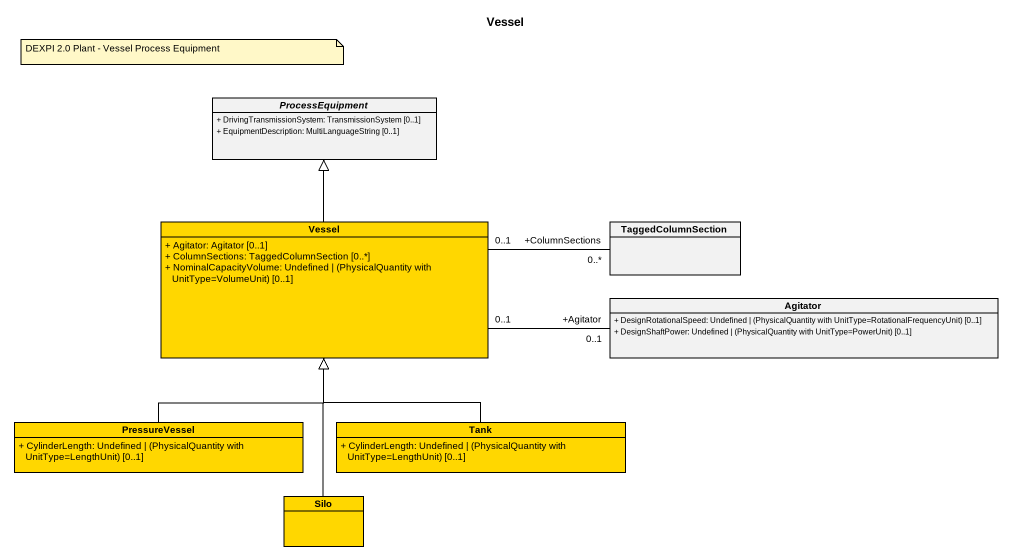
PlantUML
@startuml
title Vessel
hide circle
hide empty members
skinparam classAttributeIconSize 0
abstract class ProcessEquipment {
  + DrivingTransmissionSystem: TransmissionSystem [0..1]
  + EquipmentDescription: MultiLanguageString [0..1]
}
class Vessel #FFD700 {
  + Agitator: Agitator [0..1]
  + ColumnSections: TaggedColumnSection [0..*]
  {field} + NominalCapacityVolume: Undefined | (PhysicalQuantity with UnitType=VolumeUnit) [0..1]
}
class TaggedColumnSection
class Agitator {
  {field} + DesignRotationalSpeed: Undefined | (PhysicalQuantity with UnitType=RotationalFrequencyUnit) [0..1]
  {field} + DesignShaftPower: Undefined | (PhysicalQuantity with UnitType=PowerUnit) [0..1]
}
class PressureVessel #FFD700 {
  {field} + CylinderLength: Undefined | (PhysicalQuantity with UnitType=LengthUnit) [0..1]
}
class Tank #FFD700 {
  {field} + CylinderLength: Undefined | (PhysicalQuantity with UnitType=LengthUnit) [0..1]
}
class Silo #FFD700
Vessel -up-|> ProcessEquipment
Vessel "0..1" -right- "+ColumnSections\n0..*" TaggedColumnSection
Vessel "0..1" -right- "+Agitator\n0..1" Agitator
PressureVessel -up-|> Vessel
Tank -up-|> Vessel
Silo -up-|> Vessel
note as N1
  DEXPI 2.0 Plant - Vessel Process Equipment
end note
@enduml
